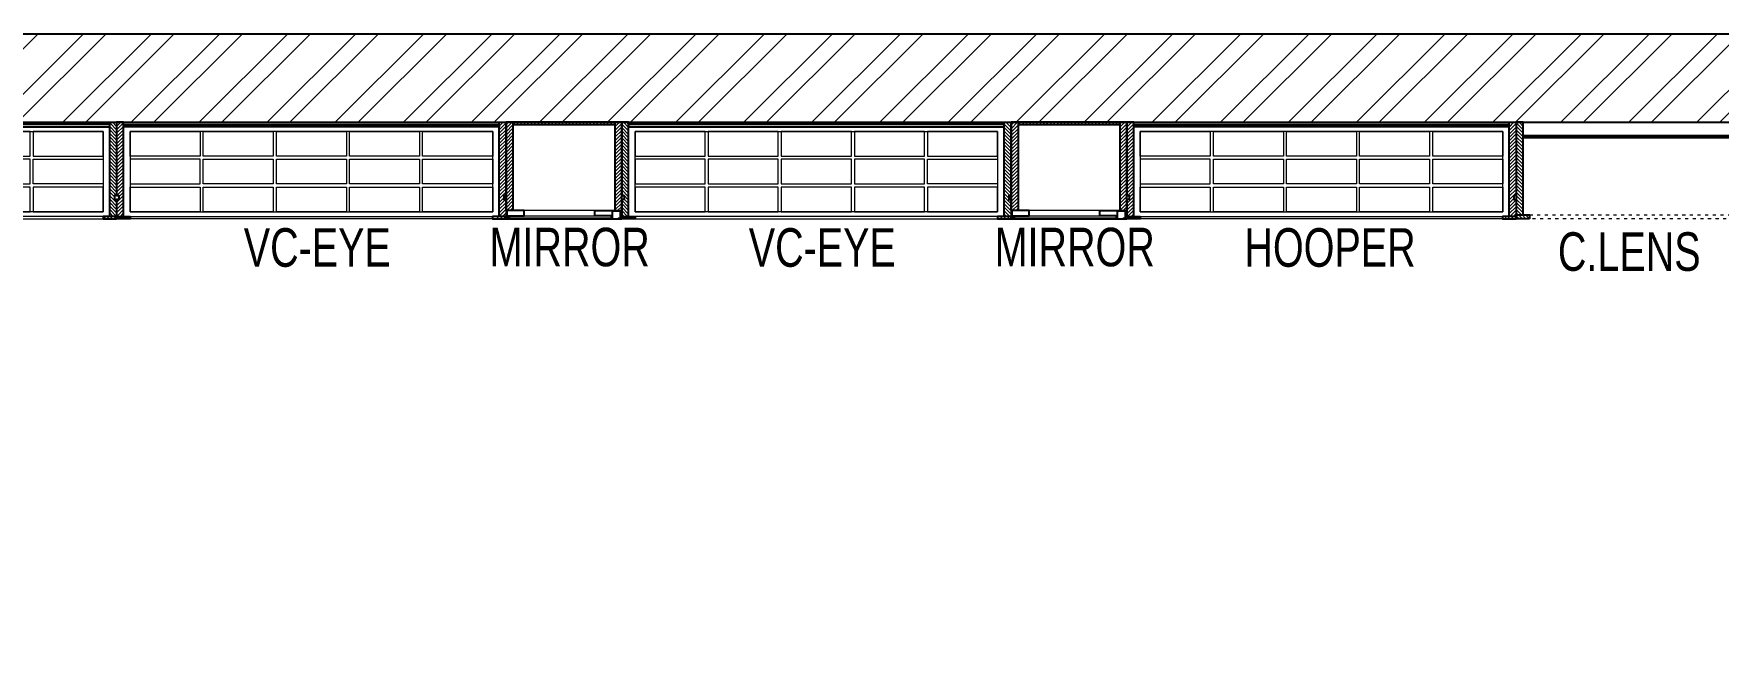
# Model space of a CAD drawing. Header units: feet. Extents: x 9678734 to 9693129, y -6872587 to -6867845.
# Drawn here: x 9682760 to 9687129, y -6869448 to -6867845 of the extents above; entities that cross this region are included whole.
import ezdxf

# ---------------------------------------------------------------- set-up
doc = ezdxf.new("R2010")
doc.units = ezdxf.units.FT
doc.header["$LTSCALE"] = 33
doc.header["$MEASUREMENT"] = 0
doc.linetypes.add('ACAD_ISO03W100', pattern=[30, 12, -18])
doc.layers.add('A-WALL', color=1, linetype='Continuous')
for name, color, linetype, lineweight in [('A-WALL HATCH', 251, 'Continuous', 5), ('HIDDEN LINE', 177, 'Continuous', 0), ('LENS_DIMENSION', 193, 'Continuous', 0), ('LENS_TEXT', 31, 'Continuous', 5), ('LK-FF&E WALL', 1, 'Continuous', 9), ('LN-ELEVATION-1', 81, 'Continuous', 25), ('LN-ELEVATION-2', 103, 'Continuous', 20), ('LN-ELEVATION-3', 125, 'Continuous', 18), ('LN-ELEVATION-4', 145, 'Continuous', 13), ('LN-HATCH', 251, 'Continuous', 0), ('PLANO-TXT', 252, 'Continuous', 5)]:
    doc.layers.add(name, color=color, linetype=linetype, lineweight=lineweight)
doc.styles.add('LK TXT', font='GILC____.TTF', dxfattribs={"height": 100})
pattern_1 = [(45, (3990327.293469645, 1709214.691590092), (-4.490128060534575, 4.490128060534575), [])]
pattern_2 = [(45, (7858558.917008298, 3503823.203216763), (-4.490128060534575, 4.490128060534575), [])]

# ---------------------------------------------------------------- blocks, each defined once
blk = doc.blocks.new('A$C88363049')
at = {"layer": 'A-WALL HATCH'}
h = blk.add_hatch(dxfattribs=at)
h.set_pattern_fill('ANSI32', color=256, scale=333)
h.set_pattern_definition([(45, (-4682894.856793955, 5459095.808091501), (-88.29995930067012, 88.29995930067012), []), (45, (-4682835.99015452, 5459095.808091501), (-88.29995930067012, 88.29995930067012), [])])
h.paths.add_polyline_path([(-14185, 3842), (-14185, 3912), (-14364.95772946812, 3912), (-14365, 3842)])
h.paths.add_polyline_path([(-14187, 455), (-14187, 530), (-14364.99516736343, 529.9987893523648), (-14365.04045721795, 454.9987893523648)])
h.paths.add_polyline_path([(-6690, 0), (-6690, 230), (-13567, 230), (-13567, 0)])
h.paths.add_polyline_path([(-670, 0), (-670, 230), (-6180, 230), (-6180, 0)])
h.paths.add_polyline_path([(0, 385), (0, 4267), (-230, 4267), (-230, 385)])
h.paths.add_polyline_path([(-685, 4512), (-685, 4742), (-13855, 4742), (-13855, 4512)])
at = {"layer": 'A-WALL'}
for p, q in [((-14364.45652173925, 4742), (0, 4742)), ((-13855, 4512), (-685, 4512))]:
    blk.add_line(p, q, dxfattribs=at)
blk = doc.blocks.new('MIRROR')
at = {"layer": 'LN-HATCH', "ltscale": 0.5}
h = blk.add_hatch(dxfattribs=at)
h.set_pattern_fill('ANSI31', color=256, scale=2)
h.set_pattern_definition([(45, (4060433.741624544, 1708720.786904081), (-4.490128060534575, 4.490128060534575), [])])
h.paths.add_polyline_path([(212.944788963403, 101.3407590774622), (230.944788963403, 101.3407590774622), (230.944788963403, -127.6592409225377), (212.944788963403, -127.6592409225377)])
h.paths.add_polyline_path([(230.944788963403, 95.34075907746227), (494.9447889634027, 95.34075907746227), (494.9447889634027, 101.3407590774622), (230.944788963403, 101.3407590774622)])
h.paths.add_polyline_path([(512.9447889634027, 101.3407590774622), (494.9447889634027, 101.3407590774622), (494.9447889634027, -127.6592409225377), (512.9447889634027, -127.6592409225377)])
at = {"layer": 'Defpoints'}
blk.add_lwpolyline([(512.9447889634027, 101.3407590774622), (212.944788963403, 101.3407590774622), (212.944788963403, -148.6592409225377), (512.9447889634027, -148.6592409225377)], close=True, dxfattribs=at)
at = {"layer": 'LN-ELEVATION-1'}
for points in [[(212.944788963403, 101.3407590774622), (230.944788963403, 101.3407590774622), (230.944788963403, -127.6592409225377), (212.944788963403, -127.6592409225377)], [(230.944788963403, 95.34075907746227), (494.9447889634027, 95.34075907746227), (494.9447889634027, 101.3407590774622), (230.944788963403, 101.3407590774622)], [(512.9447889634027, 101.3407590774622), (494.9447889634027, 101.3407590774622), (494.9447889634027, -127.6592409225377), (512.9447889634027, -127.6592409225377)], [(259.944788963403, -141.6592409225377), (259.944788963403, -127.6592409225377), (214.944788963403, -127.6592409225377), (214.944788963403, -148.6592409225377), (223.944788963403, -148.6592409225377), (223.944788963403, -147.1592409225377), (216.444788963403, -147.1592409225377), (216.444788963403, -141.6592409225377)], [(442.944788963403, -141.6592409225377), (442.944788963403, -127.6592409225377), (487.9447889634028, -127.6592409225377), (487.9447889634028, -148.6592409225377), (478.9447889634026, -148.6592409225377), (478.9447889634026, -147.1592409225377), (486.4447889634027, -147.1592409225377), (486.4447889634027, -141.6592409225377)], [(504.944788963403, -148.6592409225377), (504.944788963403, -147.1592409225377), (509.444788963403, -147.1592409225377), (509.444788963403, -129.1592409225377), (487.9447889634028, -129.1592409225377), (487.9447889634028, -127.6592409225377), (510.9447889634028, -127.6592409225377), (510.9447889634028, -148.6592409225377)]]:
    blk.add_lwpolyline(points, close=True, dxfattribs=at)
at = {"layer": 'LN-ELEVATION-2'}
blk.add_lwpolyline([(259.944788963403, -141.6592409225377), (442.944788963403, -141.6592409225377), (442.944788963403, -127.6592409225377), (259.944788963403, -127.6592409225377)], close=True, dxfattribs=at)
at = {"layer": 'LN-ELEVATION-2', "color": 4, "lineweight": 0}
blk.add_lwpolyline([(216.444788963403, -141.6592409225377), (486.4447889634027, -141.6592409225377), (486.4447889634027, -147.1592409225377), (216.444788963403, -147.1592409225377)], close=True, dxfattribs=at)
at = {"layer": 'LN-ELEVATION-4', "ltscale": 0.5}
blk.add_line((478.9447889634026, -148.6592409225377), (223.944788963403, -148.6592409225377), dxfattribs=at)
blk = doc.blocks.new('CLENS 600')
at = {"layer": 'LN-HATCH', "ltscale": 0.5}
h = blk.add_hatch(dxfattribs=at)
h.set_pattern_fill('ANSI31', color=256, scale=2)
h.set_pattern_definition(pattern_1)
h.paths.add_polyline_path([(-600, 0), (-582, 0), (-582, -240), (-600, -240)])
h = blk.add_hatch(dxfattribs=at)
h.set_pattern_fill('ANSI31', color=256, scale=2)
h.set_pattern_definition([(45, (3975657.572909575, 1709214.691590092), (-4.490128060534575, 4.490128060534575), [])])
h.paths.add_polyline_path([(-18, 0), (0, 0), (0, -240), (-18, -240)])
h = blk.add_hatch(dxfattribs=at)
h.set_pattern_fill('ANSI31', color=256, scale=2)
h.set_pattern_definition([(45, (3990252.293469645, 1709214.691590092), (-4.490128060534575, 4.490128060534575), [])])
h.paths.add_polyline_path([(-582, -40), (-18, -40), (-18, -34), (-582, -34)])
h = blk.add_hatch(dxfattribs=at)
h.set_pattern_fill('ANSI31', color=256, scale=2)
h.set_pattern_definition(pattern_1)
h.paths.add_polyline_path([(-600, -250), (-565, -250), (-565, -240), (-600, -240)])
h = blk.add_hatch(dxfattribs=at)
h.set_pattern_fill('ANSI31', color=256, scale=2)
h.set_pattern_definition([(45, (3990177.293469646, 1709214.691590092), (-4.490128060534575, 4.490128060534575), [])])
h.paths.add_polyline_path([(-35, -250), (0, -250), (0, -240), (-35, -240)])
at = {"layer": 'HIDDEN LINE', "linetype": 'ACAD_ISO03W100', "ltscale": 0.02}
for p, q in [((-35, -240), (-565, -240)), ((-565, -250), (-35, -250))]:
    blk.add_line(p, q, dxfattribs=at)
at = {"layer": 'LN-ELEVATION-1', "ltscale": 0.5}
for points in [[(-600, 0), (-582, 0), (-582, -240), (-600, -240)], [(-18, 0), (0, 0), (0, -240), (-18, -240)], [(-582, -40), (-18, -40), (-18, -34), (-582, -34)], [(-600, -250), (-565, -250), (-565, -240), (-600, -240)], [(-35, -250), (0, -250), (0, -240), (-35, -240)]]:
    blk.add_lwpolyline(points, close=True, dxfattribs=at)
at = {"layer": 'LN-ELEVATION-4'}
blk.add_line((-18, 0), (-582, 0), dxfattribs=at)
blk = doc.blocks.new('VC HD 1010')
at = {"layer": 'LN-HATCH', "ltscale": 0.5}
h = blk.add_hatch(dxfattribs=at)
h.set_pattern_fill('ANSI31', color=256, scale=2)
h.set_pattern_definition([(45, (3761554.586240421, 1795022.935917533), (-4.490128060534575, 4.490128060534575), [])])
h.paths.add_polyline_path([(-505.166666666977, 24), (-505.166666666977, -166), (-499.1666666669771, -166), (-499.1666666669771, -176), (-505.166666666977, -176), (-505.166666666977, -220), (-487.1666666669772, -220), (-487.1666666669772, 24)])
h = blk.add_hatch(dxfattribs=at)
h.set_pattern_fill('ANSI31', color=256, scale=2)
h.set_pattern_definition(pattern_2)
h.paths.add_polyline_path([(504.8333333330228, 24), (504.8333333330228, -166), (498.8333333330228, -166), (498.8333333330228, -176), (504.8333333330228, -176), (504.8333333330228, -220), (486.8333333330228, -220), (486.8333333330228, 24)])
h = blk.add_hatch(dxfattribs=at)
h.set_pattern_fill('ANSI31', color=256, scale=2)
h.set_pattern_definition([(45, (7858741.917008297, 3503823.203216763), (-4.490128060534575, 4.490128060534575), [])])
h.paths.add_polyline_path([(-470.1666666669772, -220), (-470.1666666669772, -226), (-505.166666666977, -226), (-505.166666666977, -220)])
h = blk.add_hatch(dxfattribs=at)
h.set_pattern_fill('ANSI31', color=256, scale=2)
h.set_pattern_definition(pattern_2)
h.paths.add_polyline_path([(476.8333333330228, -220), (476.8333333330228, -226), (511.8333333330228, -226), (511.8333333330228, -220)])
at = {"layer": 'LN-ELEVATION-1', "ltscale": 0.5}
for points in [[(-505.166666666977, 24), (-505.166666666977, -166), (-499.1666666669771, -166), (-499.1666666669771, -176), (-505.166666666977, -176), (-505.166666666977, -220), (-487.1666666669772, -220), (-487.1666666669772, 24)], [(486.8333333330228, 12), (-487.1666666669772, 12), (-487.1666666669772, 18), (486.8333333330228, 18)], [(504.8333333330228, 24), (504.8333333330228, -166), (498.8333333330228, -166), (498.8333333330228, -176), (504.8333333330228, -176), (504.8333333330228, -220), (486.8333333330228, -220), (486.8333333330228, 24)], [(-470.1666666669772, -220), (-470.1666666669772, -226), (-505.166666666977, -226), (-505.166666666977, -220)], [(469.8333333330228, -220), (469.8333333330228, -226), (504.8333333330228, -226), (504.8333333330228, -220)]]:
    blk.add_lwpolyline(points, close=True, dxfattribs=at)
at = {"layer": 'LN-ELEVATION-2', "ltscale": 0.5}
blk.add_lwpolyline([(470.1666666674428, 0), (-470.1666666674428, 0), (-470.1666666674428, -208), (470.1666666674428, -208)], close=True, dxfattribs=at)
at = {"layer": 'LN-ELEVATION-3', "ltscale": 0.5}
for p, q in [((-487.1666666669772, 24), (486.8333333330228, 24)), ((-470.1666666669772, -220), (469.8333333330228, -220)), ((469.8333333330228, -226), (-470.1666666669772, -226))]:
    blk.add_line(p, q, dxfattribs=at)
for points in [[(-470.1666666674428, 0), (-288.5000000004657, 0), (-288.5000000004657, -64), (-470.1666666674428, -64)], [(-280.5000000004657, 0), (-98.83333333348855, 0), (-98.83333333348855, -64), (-280.5000000004657, -64)], [(-90.83333333348855, 0), (90.83333333348855, 0), (90.83333333348855, -64), (-90.83333333348855, -64)], [(98.83333333348855, 0), (280.5000000004657, 0), (280.5000000004657, -64), (98.83333333348855, -64)], [(288.5000000004657, 0), (470.1666666674428, 0), (470.1666666674428, -64), (288.5000000004657, -64)], [(-470.1666666674428, -136), (-288.5000000004657, -136), (-288.5000000004657, -72), (-470.1666666674428, -72)], [(-280.5000000004657, -72), (-98.83333333348855, -72), (-98.83333333348855, -136), (-280.5000000004657, -136)], [(-90.83333333348855, -72), (90.83333333348855, -72), (90.83333333348855, -136), (-90.83333333348855, -136)], [(98.83333333348855, -72), (280.5000000004657, -72), (280.5000000004657, -136), (98.83333333348855, -136)], [(288.5000000004657, -72), (470.1666666674428, -72), (470.1666666674428, -136), (288.5000000004657, -136)], [(-470.1666666674428, -144), (-288.5000000004657, -144), (-288.5000000004657, -208), (-470.1666666674428, -208)], [(-280.5000000004657, -144), (-98.83333333348855, -144), (-98.83333333348855, -208), (-280.5000000004657, -208)], [(-90.83333333348855, -144), (90.83333333348855, -144), (90.83333333348855, -208), (-90.83333333348855, -208)], [(98.83333333348855, -144), (280.5000000004657, -144), (280.5000000004657, -208), (98.83333333348855, -208)], [(288.5000000004657, -144), (470.1666666674428, -144), (470.1666666674428, -208), (288.5000000004657, -208)]]:
    blk.add_lwpolyline(points, close=True, dxfattribs=at)

msp = doc.modelspace()

# ---------------------------------------------------------------- block references
at = {"layer": 'LENS_DIMENSION'}
msp.add_blockref('A$C88363049', (9693128.738817753, -6872586.97979278), dxfattribs=at)
at = {"layer": 'LK-FF&E WALL', "xscale": -1}
for name, p in [('VC HD 1010', (9682469.572151087, -6868098.97979278)), ('VC HD 1010', (9684789.572151087, -6868098.97979278)), ('CLENS 600', (9686604.738817753, -6868074.979792781))]:
    msp.add_blockref(name, p, dxfattribs=at)
at = {"layer": 'LK-FF&E WALL'}
for name, p in [('VC HD 1010', (9683479.90548442, -6868098.97979278)), ('MIRROR', (9683771.794028789, -6868176.320551858)), ('MIRROR', (9685081.79402879, -6868176.320551858)), ('VC HD 1010', (9686099.90548442, -6868098.97979278))]:
    msp.add_blockref(name, p, dxfattribs=at)

# ---------------------------------------------------------------- texts
at = {"layer": 'LENS_TEXT', "linetype": 'Continuous', "ltscale": 3, "char_height": 100, "width": 324.4738372093023, "attachment_point": 5, "style": 'LK TXT'}
for insert in [(9684149.766748346, -6868399.274151235, -23744.04052932372), (9685459.766748348, -6868399.274151235, -23744.04052932372)]:
    msp.add_mtext('{\\C7;MIRROR}', dxfattribs=dict(at, insert=insert))
at = {"layer": 'PLANO-TXT', "linetype": 'Continuous', "ltscale": 3, "char_height": 100, "width": 149.546511627907, "attachment_point": 5, "style": 'LK TXT'}
for s, insert in [('VC-EYE', (9683495.207766544, -6868400.395288184, -23744.04052932372)), ('VC-EYE', (9684805.093955444, -6868400.395288184, -23744.04052932372)), ('HOOPER', (9686122.06194668, -6868400.395288184, -23744.04052932372)), ('C.LENS', (9686898.187054154, -6868411.071468051, -23744.04052932372))]:
    msp.add_mtext(s, dxfattribs=dict(at, insert=insert))

doc.saveas('drawing.dxf')
